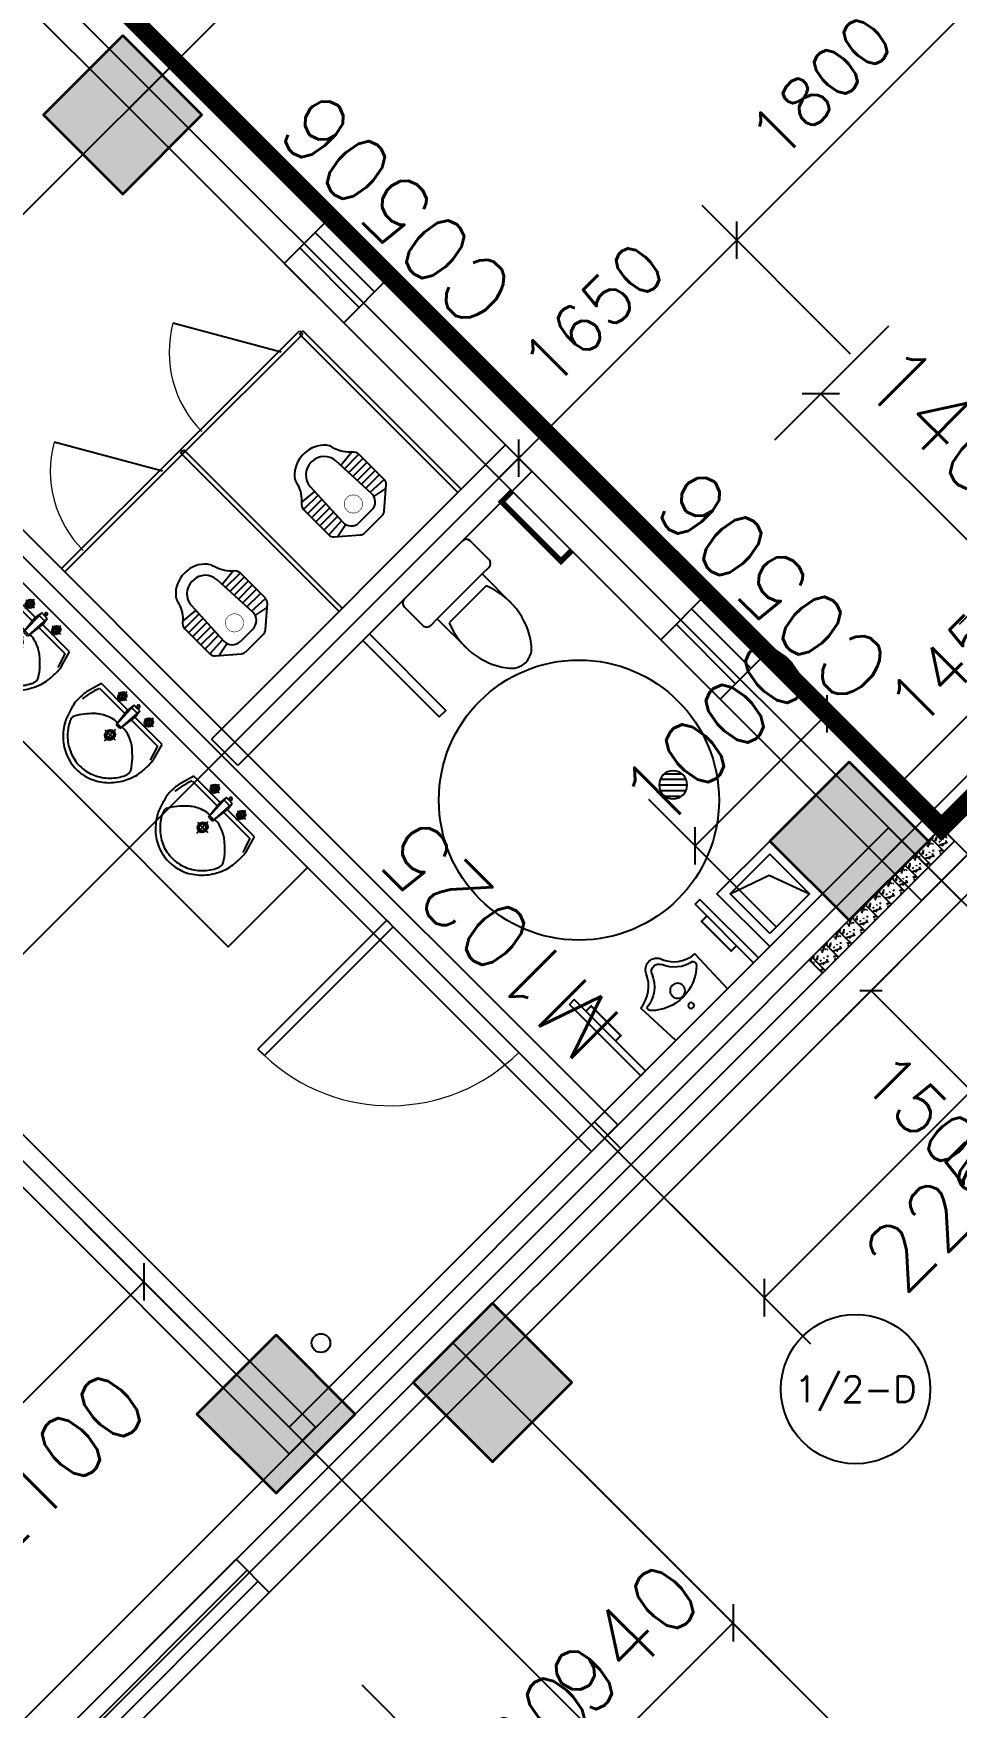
# Model space of a CAD drawing. Header units: inches. Extents: x 0 to 508000, y 0 to 738838.
# Drawn here: x 191372 to 196313, y 247216 to 256180 of the extents above; entities that cross this region are included whole.
import ezdxf
from ezdxf.enums import TextEntityAlignment as Align
from ezdxf.lldxf.tags import DXFTag

# ---------------------------------------------------------------- set-up
doc = ezdxf.new("R2010")
doc.units = ezdxf.units.IN
doc.header["$LTSCALE"] = 1000
doc.header["$MEASUREMENT"] = 0
doc.layers.get('0').update_dxf_attribs({"true_color": 0xffffff})
for name, color, linetype, true_color in [('AXIS', 3, 'Continuous', 0x00ff00), ('COLUMN', 7, 'Continuous', 0xc0c0c0), ('DOTE', 1, 'DOTE', 0xff0000), ('LATRINE', 6, 'Continuous', 0xff00ff), ('LVTRY', 6, 'Continuous', 0xff00ff), ('PUB_DIM', 3, 'Continuous', 0x00ff00), ('WALL', 7, 'Continuous', 0xc0c0c0), ('WINDOW', 4, 'Continuous', 0x00ffff), ('WINDOW_TEXT', 7, 'Continuous', 0xffffff), ('柱填充', 7, 'Continuous', 0xc0c0c0), ('看线', 7, 'Continuous', 0x7fbfff), ('砼柱', 2, 'Continuous', 0xffff00)]:
    doc.layers.add(name, color=color, linetype=linetype, true_color=true_color)
doc.styles.add('TXTSTY_ANONYMOUS', font='txt.shx', dxfattribs={"height": 0.2, "bigfont": 'gbcbig.shx'})
tags = doc.linetypes.add('DASH', pattern=[0.35, 0.25, -0.1]).pattern_tags.tags
tags[6:7] = [DXFTag(74, 4), DXFTag(75, 0), DXFTag(340, '0'), DXFTag(46, 0.0), DXFTag(50, 0.0), DXFTag(44, 0.0), DXFTag(45, 0.0)]
tags[4:5] = [DXFTag(74, 4), DXFTag(75, 0), DXFTag(340, '0'), DXFTag(46, 0.0), DXFTag(50, 0.0), DXFTag(44, 0.0), DXFTag(45, 0.0)]
tags = doc.linetypes.add('DOTE', pattern=[2.4200000000000004, 2, -0.2, 0.02, -0.2]).pattern_tags.tags
tags[10:11] = [DXFTag(74, 4), DXFTag(75, 0), DXFTag(340, '0'), DXFTag(46, 0.0), DXFTag(50, 0.0), DXFTag(44, 0.0), DXFTag(45, 0.0)]
tags[8:9] = [DXFTag(74, 4), DXFTag(75, 0), DXFTag(340, '0'), DXFTag(46, 0.0), DXFTag(50, 0.0), DXFTag(44, 0.0), DXFTag(45, 0.0)]
tags[6:7] = [DXFTag(74, 4), DXFTag(75, 0), DXFTag(340, '0'), DXFTag(46, 0.0), DXFTag(50, 0.0), DXFTag(44, 0.0), DXFTag(45, 0.0)]
tags[4:5] = [DXFTag(74, 4), DXFTag(75, 0), DXFTag(340, '0'), DXFTag(46, 0.0), DXFTag(50, 0.0), DXFTag(44, 0.0), DXFTag(45, 0.0)]

# ---------------------------------------------------------------- blocks, each defined once
blk = doc.blocks.new('DAnoyomous1312')
at = {"layer": 'WALL', "lineweight": -3}
for p, q in [((196090.9130388498, 251784.7188304663), (199697.1576230526, 255390.963414669)), ((199697.1576230526, 255390.963414669), (199944.6449964046, 255143.476041317)), ((196338.4004122019, 251537.2314571142), (199944.6449964046, 255143.476041317)), ((196090.9130388498, 251784.7188304663), (196338.4004122019, 251537.2314571142))]:
    blk.add_line(p, q, dxfattribs=at)
blk = doc.blocks.new('DAnoyomous1644')
at = {"layer": 'WALL', "lineweight": -3}
for p, q in [((196161.6237169504, 251714.0081523657), (193616.4938617945, 249168.8782972097)), ((196338.4004122019, 251537.2314571142), (196161.6237169504, 251714.0081523657)), ((196338.4004122019, 251537.2314571142), (193793.2705570459, 248992.1016019583)), ((193793.2705570459, 248992.1016019583), (193616.4938617945, 249168.8782972097))]:
    blk.add_line(p, q, dxfattribs=at)
blk = doc.blocks.new('DAnoyomous1652')
at = {"layer": 'WINDOW', "lineweight": -3}
for p, q in [((192457.1035269499, 248009.4879623652), (188568.016230464, 244120.40066576)), ((192516.0290920734, 247950.5623971224), (188626.9417955875, 244061.4751006365)), ((192633.8802222013, 247832.7112669945), (192457.1035269499, 248009.4879623652)), ((192574.9546570778, 247891.636832118), (188685.8673605919, 244002.5495356321)), ((192633.8802222013, 247832.7112669945), (188744.7929257154, 243943.6239703894)), ((188744.7929257154, 243943.6239703894), (188568.016230464, 244120.40066576))]:
    blk.add_line(p, q, dxfattribs=at)
at = {"layer": 'WINDOW_TEXT', "style": 'TXTSTY_ANONYMOUS'}
blk.add_text('DK5545', height=350, rotation=45.00000125223908, dxfattribs=at).set_placement((190883.7909390926, 245693.7132542133), align=Align.MIDDLE_CENTER)
blk = doc.blocks.new('DAnoyomous1687')
at = {"layer": 'WALL', "lineweight": -3}
for p, q in [((192131.1150642633, 256027.3595174551), (191883.6276909113, 255779.8721441031)), ((192131.1150642633, 256027.3595174551), (194111.0140515566, 254047.4605301619)), ((191883.6276909113, 255779.8721441031), (193863.5266782045, 253799.9731568098)), ((194111.0140515566, 254047.4605301619), (193863.5266782045, 253799.9731568098))]:
    blk.add_line(p, q, dxfattribs=at)
blk = doc.blocks.new('DAnoyomous1695')
at = {"layer": 'WINDOW', "lineweight": -3}
for p, q in [((192961.9655321836, 255196.509049654), (192714.4781587124, 254949.0216761827)), ((192961.9655321836, 255196.509049654), (193280.1635837555, 254878.3109980822)), ((192796.9739499092, 255031.5174672604), (193115.1720013618, 254713.3194158077)), ((192879.469741106, 255114.0132584572), (193197.6677925587, 254795.8152070045)), ((192714.4781587124, 254949.0216761827), (193032.6762102842, 254630.8236246109)), ((193280.1635837555, 254878.3109980822), (193032.6762102842, 254630.8236246109))]:
    blk.add_line(p, q, dxfattribs=at)
at = {"layer": 'WINDOW_TEXT', "style": 'TXTSTY_ANONYMOUS'}
blk.add_text('C0506', height=350, rotation=135.0000003416227, dxfattribs=at).set_placement((193315.5189228058, 255231.8643887043), align=Align.MIDDLE_CENTER)
blk = doc.blocks.new('DAnoyomous1714')
at = {"layer": 'WALL', "lineweight": -3}
for p, q in [((196161.6237169504, 251996.850864768), (195914.1363435984, 251749.363491416)), ((196161.6237169504, 251996.850864768), (196373.7557512522, 251784.7188304663)), ((195914.1363435984, 251749.363491416), (196126.2683779001, 251537.2314571142)), ((196373.7557512522, 251784.7188304663), (196126.2683779001, 251537.2314571142))]:
    blk.add_line(p, q, dxfattribs=at)
blk = doc.blocks.new('DAnoyomous1747')
at = {"layer": 'WALL', "lineweight": -3}
for p, q in [((195949.4916826487, 251926.1401866674), (194374.870480299, 250351.5189843178)), ((196090.9130388498, 251784.7188304663), (195949.4916826487, 251926.1401866674)), ((196090.9130388498, 251784.7188304663), (194516.2918365002, 250210.0976281166)), ((194516.2918365002, 250210.0976281166), (194374.870480299, 250351.5189843178))]:
    blk.add_line(p, q, dxfattribs=at)
blk = doc.blocks.new('DAnoyomous1752')
at = {"layer": 'WALL', "lineweight": -3}
for p, q in [((193898.8820171356, 253976.7498521805), (192324.260814786, 252402.1286498308)), ((194040.3033733368, 253835.3284959793), (193898.8820171356, 253976.7498521805)), ((194040.3033733368, 253835.3284959793), (192465.6821709871, 252260.7072936296)), ((192465.6821709871, 252260.7072936296), (192324.260814786, 252402.1286498308))]:
    blk.add_line(p, q, dxfattribs=at)
blk = doc.blocks.new('DAnoyomous1866')
at = {"layer": 'WALL', "lineweight": -3}
for p, q in [((190858.322857976, 257300.1517237425), (190610.8354846239, 257052.6643503904)), ((190858.322857976, 257300.1517237425), (192131.1150642633, 256027.3595174551)), ((190610.8354846239, 257052.6643503904), (191883.6276909113, 255779.8721441031)), ((192131.1150642633, 256027.3595174551), (191883.6276909113, 255779.8721441031))]:
    blk.add_line(p, q, dxfattribs=at)
blk = doc.blocks.new('$lvtry$00000205')
at = {"color": 0, "lineweight": -3}
for p, q in [((-106.3725379634197, -102.7526974187458), (-181.9139917293942, -87.65196007950362)), ((48.15465721496003, -60.0000000100008), (-48.1546572149673, -60.0000000100008)), ((106.3725379634125, -102.7526974187458), (181.9139917293942, -87.65196007950362)), ((-107.1386181927082, -165.630197506478), (-210, -165.630197506478)), ((-108.648067808972, -133.5390538458778), (-209.9985277138403, -127.9500993060865)), ((-109.1023100429738, -123.881790277137), (-96.98305993701797, -381.5390131608037)), ((96.98305993701797, -381.5390131608037), (109.1023100429666, -123.881790277137)), ((107.1386181927082, -165.630197506478), (210, -165.630197506478)), ((108.648067808972, -133.5390538458778), (209.998527713833, -127.9500993060865)), ((-105.6853450707349, -196.5270197872524), (-210, -196.5270197872524)), ((-104.2320719487616, -227.4238420680231), (-210, -227.4238420680231)), ((-102.778798826781, -258.3206643487974), (-210, -258.3206643487974)), ((102.778798826781, -258.3206643487974), (210, -258.3206643487974)), ((104.2320719487543, -227.4238420680231), (210, -227.4238420680231)), ((105.6853450707276, -196.5270197872524), (210, -196.5270197872524)), ((-101.3255257048004, -289.2174866295718), (-210, -289.2174866295718)), ((-99.87225258282706, -320.1143089103462), (-209.9546733287934, -320.1143089103462)), ((-190.7416411596278, -354.4281357952968), (-98.68084761552745, -345.4437717500623)), ((190.7416411596205, -354.4281357952968), (98.68084761552745, -345.4437717500623)), ((99.87225258282706, -320.1143089103462), (209.9546733287862, -320.1143089103462)), ((101.3255257048004, -289.2174866295718), (210, -289.2174866295718)), ((-4.26339073710551, -470.0000000100008), (4.263390737098234, -470.0000000100008))]:
    blk.add_line(p, q, dxfattribs=at)
blk.add_lwpolyline([(184.4465728731375, -359.607732230621, -0.04657401420227655), (190.7416411596241, -354.4281357952987, 0.2487974561496857), (210.0000000000036, -318.1209657920317), (209.9999999999927, -128.2751389327095, 0.2184913762630139), (197.517197394267, -101.0729381691017), (90.0994303798725, -8.67836691900811, 0.1794789644786662), (66.7016653129831, -1.000262273009866e-08), (-66.70166531299037, -1.000080374069512e-08, 0.1794789644786657), (-90.09943037987614, -8.678366919004475), (-197.5171973942779, -101.0729381691053, 0.218491376262991), (-210, -128.2751389327132), (-210, -318.1209657920372, 0.2487974561496644), (-190.7416411596241, -354.4281357952987, -0.04657401420224917), (-184.4465728731411, -359.6077322306191, -0.1397089968077653), (-134.7928386982385, -448.0436157362547, 0.1200301287491785), (-119.9767104326711, -477.0028986345187, 0.2181078802557588), (-4.263390737109148, -530.0000000100008), (4.263390737098164, -530.0000000100008, 0.2181078802557868), (119.9767104326711, -477.0028986345078, 0.1200301287491809), (134.7928386982421, -448.0436157362456, -0.1397089968077496)], format="xyb", close=True, dxfattribs=at)
at = {"color": 0, "lineweight": -3, "const_width": 3}
blk.add_lwpolyline([(48.62498493232124, -152.6734652639752, 1), (-48.62498493232852, -152.6734652639752, 1)], format="xyb", close=True, dxfattribs=at)
at = {"color": 0, "lineweight": -3}
for centre, radius, start, end in [((-48.15465721496003, -121.0150363793546), 61.01503636935558, 90, 182.6929983395121), ((48.15465721496003, -121.0150363793546), 61.01503636935549, 357.3070016604879, 90), ((-4.263390737098234, -377.1778202231544), 92.8221797868463, 182.6929983395121, 270), ((4.263390737098234, -377.1778202231544), 92.82217978684616, 270, 357.3070016604879)]:
    blk.add_arc(centre, radius, start, end, dxfattribs=at)
blk = doc.blocks.new('DAnoyomous1910')
at = {"layer": 'LATRINE', "lineweight": -3}
for p, q in [((192158.7774596214, 253933.7015695572), (192176.4551291466, 253951.3792390823)), ((193007.3055970669, 253085.1734321117), (192158.7774596214, 253933.7015695572)), ((193024.983266592, 253102.8511016369), (192176.4551291466, 253951.3792390823)), ((193007.3055970669, 253085.1734321117), (193024.983266592, 253102.8511016369))]:
    blk.add_line(p, q, dxfattribs=at)
blk = doc.blocks.new('DAnoyomous1915')
at = {"layer": 'LATRINE', "lineweight": -3}
for p, q in [((191522.4003720284, 253315.0021514893), (192158.7774596214, 253951.3792390823)), ((191540.0780415535, 253297.3244819641), (192176.4551291466, 253933.7015695572)), ((192158.7774596214, 253951.3792390823), (192176.4551291466, 253933.7015695572)), ((191522.4003720284, 253315.0021514893), (191540.0780415535, 253297.3244819641))]:
    blk.add_line(p, q, dxfattribs=at)
blk = doc.blocks.new('$TCHSYS$APDOOR2D')
at = {"lineweight": -3}
blk.add_line((0.5, 0), (8.881784197001252e-16, 0.8660254037844392), dxfattribs=at)
at = {"lineweight": 13}
blk.add_arc((0.5, 0), 1, 120, 180, dxfattribs=at)
blk = doc.blocks.new('DAnoyomous1921')
at = {"layer": 'LATRINE', "xscale": 600, "yscale": 600, "rotation": 45}
blk.add_blockref('$TCHSYS$APDOOR2D', (191849.4277507067, 253624.3518606424), dxfattribs=at)
blk = doc.blocks.new('DAnoyomous1926')
at = {"layer": 'LATRINE', "lineweight": -3}
for p, q in [((192795.1545472145, 254570.0786571503), (192812.8322167397, 254587.7563266754)), ((193661.3603541851, 253739.22818923), (192812.8322167397, 254587.7563266754)), ((193643.68268466, 253721.5505197048), (192795.1545472145, 254570.0786571503)), ((193643.68268466, 253721.5505197048), (193661.3603541851, 253739.22818923))]:
    blk.add_line(p, q, dxfattribs=at)
blk = doc.blocks.new('DAnoyomous1931')
at = {"layer": 'LATRINE', "lineweight": -3}
for p, q in [((192158.7774596214, 253951.3792390823), (192795.1545472145, 254587.7563266754)), ((192795.1545472145, 254587.7563266754), (192812.8322167397, 254570.0786571503)), ((192176.4551291466, 253933.7015695572), (192812.8322167397, 254570.0786571503)), ((192158.7774596214, 253951.3792390823), (192176.4551291466, 253933.7015695572))]:
    blk.add_line(p, q, dxfattribs=at)
blk = doc.blocks.new('DAnoyomous1934')
at = {"layer": 'LATRINE', "xscale": 600, "yscale": 600, "rotation": 45}
blk.add_blockref('$TCHSYS$APDOOR2D', (192485.8048381805, 254260.7289481163), dxfattribs=at)
blk = doc.blocks.new('$DorLib2D$00000001')
at = {"lineweight": -3}
for p, q in [((0.45, 0.9750000000000001), (0.5000000000000002, 0.9750000000000001)), ((0.45, 0), (0.45, 0.9750000000000001)), ((0.5, 0), (0.5, 0.9750000000000001)), ((0.5, 0), (0.45, 0))]:
    blk.add_line(p, q, dxfattribs=at)
at = {"lineweight": 13}
blk.add_arc((0.475, 0), 0.975, 91.4692835813538, 180, dxfattribs=at)
blk = doc.blocks.new('DAnoyomous2006')
at = {"layer": 'WINDOW', "xscale": 999.9999999999999, "yscale": 999.9999999999999, "rotation": 135}
blk.add_blockref('$DorLib2D$00000001', (193616.1449040174, 251077.7176487446), dxfattribs=at)
at = {"layer": 'WINDOW_TEXT', "style": 'TXTSTY_ANONYMOUS'}
blk.add_text('M1025', height=350, rotation=135.0000003416227, dxfattribs=at).set_placement((193864.0713403225, 251325.6440848112), align=Align.MIDDLE_CENTER)
blk = doc.blocks.new('DAnoyomous2011')
at = {"layer": 'WALL', "lineweight": -3}
for p, q in [((189196.7275216579, 255638.5563871861), (189055.3061654568, 255497.1350309849)), ((189196.7275216579, 255638.5563871861), (192449.4187150002, 252385.8651938438)), ((189055.3061654568, 255497.1350309849), (192307.997358799, 252244.4438376427)), ((192449.4187150002, 252385.8651938438), (192307.997358799, 252244.4438376427))]:
    blk.add_line(p, q, dxfattribs=at)
blk = doc.blocks.new('DAnoyomous2015')
at = {"layer": 'WINDOW', "xscale": -999.9999999999999, "yscale": 999.9999999999999, "rotation": 315}
blk.add_blockref('$DorLib2D$00000001', (190575.5857450962, 254118.2768075466), dxfattribs=at)
at = {"layer": 'WINDOW_TEXT', "style": 'TXTSTY_ANONYMOUS'}
blk.add_text('M1025', height=350, rotation=135.0000003416227, dxfattribs=at).set_placement((190310.4207020998, 253853.1117645502), align=Align.MIDDLE_CENTER)
blk = doc.blocks.new('DAnoyomous2025')
at = {"layer": 'WALL', "lineweight": -3}
for p, q in [((194374.870480299, 250351.5189843178), (192739.9462399483, 248716.5947439671)), ((194516.2918365002, 250210.0976281166), (194374.870480299, 250351.5189843178)), ((194516.2918365002, 250210.0976281166), (192881.3675961494, 248575.1733877659)), ((192881.3675961494, 248575.1733877659), (192739.9462399483, 248716.5947439671))]:
    blk.add_line(p, q, dxfattribs=at)
blk = doc.blocks.new('DAnoyomous2030')
at = {"layer": 'WALL', "lineweight": -3}
for p, q in [((194111.0140515566, 254047.4605301619), (193863.5266782045, 253799.9731568098)), ((194111.0140515566, 254047.4605301619), (196161.6237169504, 251996.850864768)), ((193863.5266782045, 253799.9731568098), (195914.1363435984, 251749.363491416)), ((196161.6237169504, 251996.850864768), (195914.1363435984, 251749.363491416))]:
    blk.add_line(p, q, dxfattribs=at)
blk = doc.blocks.new('DAnoyomous2038')
at = {"layer": 'WINDOW', "lineweight": -3}
for p, q in [((194977.219858408, 253181.2547234297), (194729.7324849367, 252933.7673499584)), ((194977.219858408, 253181.2547234297), (195295.4179099798, 252863.0566718578)), ((194894.7240673304, 253098.7589322329), (195212.922118783, 252780.5608807802)), ((194812.2282761335, 253016.263141036), (195130.4263275862, 252698.0650895834)), ((194729.7324849367, 252933.7673499584), (195047.9305365086, 252615.5692983866)), ((195295.4179099798, 252863.0566718578), (195047.9305365086, 252615.5692983866))]:
    blk.add_line(p, q, dxfattribs=at)
at = {"layer": 'WINDOW_TEXT', "style": 'TXTSTY_ANONYMOUS'}
blk.add_text('C0506', height=350, rotation=135.0000003416227, dxfattribs=at).set_placement((195330.7732491493, 253216.6100623608), align=Align.MIDDLE_CENTER)
blk = doc.blocks.new('DAnoyomous2043')
at = {"layer": 'WALL', "lineweight": -3}
for p, q in [((192449.4187150002, 252385.8651938438), (192307.997358799, 252244.4438376427)), ((192449.4187150002, 252385.8651938438), (194500.0283805132, 250335.2555283308)), ((192307.997358799, 252244.4438376427), (194358.607024312, 250193.8341721296)), ((194500.0283805132, 250335.2555283308), (194358.607024312, 250193.8341721296))]:
    blk.add_line(p, q, dxfattribs=at)
blk = doc.blocks.new('$lvtry$00000192')
at = {"lineweight": -3}
for p, q in [((-108.0692846319944, -66.48498491091595), (-108.9076940371961, 2.887369137999485)), ((110.709091058503, -65.72090010838292), (109.8706816533158, 3.651453940532519)), ((-236.0307266233358, -86.31287327183236), (-246.34347843055, -114.3581060412835)), ((-233.9443638037556, -86.31287327183236), (-25.8261272988675, -86.31287327183236)), ((-143.1746663590384, -32.21801258905907), (-73.80231231009384, -31.3796031838574)), ((-28.79461144315428, -62.49177234423223), (-28.0672714936336, -68.32843425785177)), ((-28.0672714936336, -68.32843425785177), (-16.61143821632868, -160.2576976273558)), ((-22.80991480351804, -20.9333976914204), (-16.61143821632868, -160.2576976273558)), ((-21.97717554233532, -39.65103144451859), (0.7122909302488551, -39.92524820349354)), ((23.40175740290579, -40.19946496245393), (0.7122909302488551, -39.92524820349354)), ((24.6866165865722, -21.50742374513356), (15.12279518454307, -160.6412261974183)), ((29.77063444457963, -62.49177234423223), (15.12279518454307, -160.6412261974183)), ((26.21556975815474, -86.31287327183236), (243.8248481234841, -86.31287327183236)), ((75.60370933145896, -31.45392778652604), (144.9760633804181, -30.61551838132436)), ((243.8248481234841, -86.31287327183236), (272.4796801211851, -164.2388670674991)), ((243.8248481234841, -86.31287327183236), (263.6204158632536, -140.1463520022371)), ((-255.8262943631053, -140.1463520022371), (-263.7431909986117, -185.433696177206)), ((-255.8262943631053, -140.1463520022371), (-246.3434762441393, -114.3581000954291)), ((-16.94461088482785, -150.6558744625509), (-0.6283429270770284, -150.8530670286709)), ((-16.61143821632868, -160.2576976273558), (-0.7443215159073588, -160.4494619123871)), ((15.12279518454307, -160.6412261974183), (-0.7443215159073606, -160.4494619123871)), ((15.68792503074656, -151.0502595948055), (-0.6283429270770284, -150.8530670286709)), ((-263.7431909986117, -185.433696177206), (-263.6388507695447, -189.7958008471614)), ((-41.90996315726807, -220.4370966049464), (43.69628790747811, -219.4024901392986)), ((1.410465607907099, -262.7229189044592), (0.3758591422592872, -177.1166678397421))]:
    blk.add_line(p, q, dxfattribs=at)
blk.add_lwpolyline([(-28.79461144316156, -62.49177234423223), (-248.5383639915308, -62.49177234423223), (-275.8286801798167, -148.4597372759581, 0.04485098498817401), (-281.1452364487195, -205.7664946596615, 0.06688997561285735), (-276.1029379485045, -244.1215838766199, 0.02302326553623951), (-256.6970188600608, -304.6336312945804, 0.04485328965425248), (-242.6050646547301, -334.1052345558547, 0.04379856332632449), (-214.1477243564078, -373.6975032549435, 0.0440012234176289), (-179.3753980572437, -407.5573333909979, 0.04283434254382294), (-138.6833654099903, -435.3092052975788, 0.04301754712478765), (-94.04036886065305, -455.6184735241823, 0.04227252568550223), (-46.13895734263512, -468.1801950879471, 0.04234669816004079), (3.107359350608056, -472.4917723442322, 0.04234036867671818), (52.38025798898158, -468.445071089036, 0.04226841995097978), (100.3503372021731, -456.1420610587938, 0.04300339374259347), (145.1102491286947, -436.0728468362158, 0.04282130649099655), (185.9596268077366, -408.5413560783328, 0.04398530624052666), (220.9251393639497, -374.8696839476706, 0.0437821632513017), (249.6094847309795, -335.4310047412128, 0.04484319660191049), (273.5711511920308, -286.039775571715, 0.05920516955764427), (283.6227989937688, -245.6291941147485, 0.03067243479752391), (287.23849862512, -189.3808167854276, 0.04374978374219861), (283.8970620514956, -149.9673475283325), (283.825817952682, -149.566704953666), (283.6228016799651, -148.4597372759581), (256.3324854916791, -62.49177234423223), (29.77063444457963, -62.49177234423223), (30.36202284390311, -58.52910949830948), (24.6866165865722, -21.50742374513175), (0.9383508915416314, -21.22041071827516), (-22.80991480351804, -20.93339769141858), (-29.37839433327463, -57.80710822967922)], format="xyb", close=True, dxfattribs=at)
for centre, radius in [((-108.4884893345952, -31.79880788647279), 23.75), ((-108.4884893345952, -31.79880788647279), 14.25), ((110.2898863559167, -31.03472308393975), 23.75), ((110.2898863559167, -31.03472308393975), 14.25), ((0.8931623750759172, -219.9197933721152), 28.5), ((0.8931623750759172, -219.9197933721152), 19)]:
    blk.add_circle(centre, radius, dxfattribs=at)
for centre, radius, start, end in [((-0.4970778847855399, -9.746410634645144), 6.831830834397624, 79.83280625539689, 278.7823486583145), ((1.751978348933335, -9.773591922130436), 6.831830834397624, 259.8328062553969, 98.78234865831446), ((-5.229208558008395, -378.4276207580515), 232.4401151285332, 111.7570369686529, 122.0284923294527), ((8.384077000235266, -412.5374179662558), 269.1661251115835, 102.1867239957003, 111.7570369686529), ((-37.66418111330131, -199.3166101990882), 51.0295739786423, 92.30662272148855, 102.1867239957003), ((-30.51462205023927, -376.8134450103025), 228.6703422802787, 87.31511823126851, 92.30662272148855), ((41.99837439654584, -361.9421533624482), 216.2736598466001, 92.30662272148855, 95.9176551728405), ((34.79893317088499, -183.2069308542868), 37.39349963031529, 84.41146565351914, 92.30662272148855), ((19.40034685069259, -340.5781254979374), 195.5162663789088, 72.88906570220823, 84.41146565351914), ((-5.109103296232206, -420.1932729991422), 278.8186364420898, 63.17408972615187, 72.88906570220823), ((41.61628302438112, -327.7965779306251), 175.2792188930466, 53.24077210086562, 63.17408972615187), ((6.700164707461226, -421.6727880311973), 270.9619959791525, 137.4607617888525, 149.5465512981266), ((185.5649678056434, -585.7976704955727), 513.7161820013434, 131.4906545680417, 137.4607617888525), ((-23.08439910832385, -349.8849368223164), 198.7727327556288, 122.0284923294527, 131.4906545680417), ((-199.0631800298288, -649.9972111871393), 577.44815355479, 47.66698808087285, 53.24077210086562), ((5.841668392109568, -425.0702059568321), 273.1815688158604, 33.19376099500565, 47.66698808087285), ((-207.9004993209164, -295.4980788768953), 22.01721850512446, 149.5465512981266, 185.88833846177), ((-196.5775783107129, -294.3302979568543), 33.40019933092454, 185.88833846177, 200.4185988259556), ((-120.6705119988073, -266.0726614837131), 114.3963519255273, 200.4185988259556, 208.9861303257538), ((-47.67844661097115, -225.635594196172), 197.8409324589524, 208.9861303257538, 220.7228104190104), ((31.09287166544527, -207.5224643961283), 227.9620416702906, 318.9571758900937, 329.6927559807971), ((131.3629539272551, -266.1325771293868), 111.8188769493505, 329.6927559807971, 339.2553275427205), ((211.1023587347117, -290.7832938155188), 27.89617224205152, 352.9102716821923, 33.19376099500568), ((189.2796982818982, -288.0691106254053), 49.88697258283679, 339.2553275427205, 352.9102716821923), ((8.614999024997815, -177.1765868208349), 272.1189737455452, 220.7228104190104, 230.7919904738754), ((2.369362593115511, -184.8323083739488), 262.238789185626, 230.7919904738754, 240.6115582550376), ((1.615547192443046, -186.170746435324), 260.7026726202483, 240.6115582550376, 250.4590160414969), ((4.006107379351306, -179.4353279714269), 267.8497447404271, 250.4590160414969, 260.1467638780204), ((3.787008374256402, -179.392035397841), 267.8921675752003, 279.5440225196963, 289.2307568402309), ((6.110666936947382, -186.0531583689062), 260.8373856259392, 289.2307568402309, 299.0750511290916), ((5.36774273462288, -184.7170182168102), 262.3661782464221, 299.0750511290916, 308.8916105303481), ((6.476304892119515, -186.0912860605858), 260.6005276118203, 308.8916105303481, 318.9571758900937), ((3.893103650410922, -180.0859450003863), 267.1893869880483, 260.1467638780204, 269.8460721804166), ((3.893269945296197, -180.0240460442747), 267.2512861675396, 269.8460721804166, 279.5440225196963)]:
    blk.add_arc(centre, radius, start, end, dxfattribs=at)
blk = doc.blocks.new('$lvtry$00000171')
at = {"lineweight": -3}
for p, q in [((-74.24621202462731, 10.60660171788186), (-10.60660171788187, 74.24621202462731)), ((-69.81875867368217, -27.39235180270043), (27.39235180242758, 69.81875867368218)), ((-53.03300858900184, -53.03300858886359), (53.03300858900185, 53.03300858886359)), ((-27.39235180242758, -69.81875867368217), (69.81875867368217, 27.39235180270045)), ((10.60660171788186, -74.24621202462731), (74.24621202462731, -10.60660171788187))]:
    blk.add_line(p, q, dxfattribs=at)
blk.add_circle((0, 0), 75, dxfattribs=at)
blk = doc.blocks.new('$plan$00001613')
at = {"color": 7, "lineweight": -3, "true_color": 0xffffff}
blk.add_line((-260.3977986315294, -139.7498989045307), (-260.3977986315294, 139.7498989045234), dxfattribs=at)
at = {"lineweight": -3}
blk.add_line((-200, 169.7498989045234), (-200, -169.7498989045307), dxfattribs=at)
blk.add_lwpolyline([(-430.3977986315294, -169.7498989045307), (-200, -169.7498989045307), (-200, -220, 0.4142135623730946), (-170, -250.0000000000036), (-30, -249.9999999999927, 0.4142135623730951), (0, -219.9999999999964), (0, 220, 0.414213562373095), (-30, 249.9999999999964), (-170, 250, 0.4142135623730955), (-200, 220), (-200, 169.7498989045234), (-430.3977986315294, 169.7498989045234)], format="xyb", dxfattribs=at)
at = {"color": 7, "lineweight": -3, "true_color": 0xffffff}
for centre, radius, start, end in [((-589.5585712347456, 0), 109.7823411183082, 123.450857826372, 236.5491421736281), ((-412.8433152033613, -227.3882324694605), 397.5299272150933, 67.45047533112614, 126.6381448733078), ((-412.843315203354, 227.3882324694714), 397.5299272151005, 233.3618551266922, 292.5495246688739)]:
    blk.add_arc(centre, radius, start, end, dxfattribs=at)
blk = doc.blocks.new('$lvtry$00000227')
at = {"color": 0, "lineweight": -3}
blk.add_lwpolyline([(52.88683394035252, -374.376800987282, -0.3074926489354119), (204.8420241381937, -256.5459909436031), (195.097348765983, -1.818989403545856e-12), (-195.097348765983, 1.818989403545856e-12), (-205.1299550023577, -255.8314590274076, -0.2657763372081111), (-54.25703021840673, -365.6863193523313, 0.5912788753185977)], format="xyb", close=True, dxfattribs=at)
for centre, radius in [((-5.555412076468201, -75.01624673043443), 15.81716363597621), ((-0.7318133452172333, -182.0017020161849), 40.28275502612107)]:
    blk.add_circle(centre, radius, dxfattribs=at)
for centre, radius, start, end in [((-4.787156177797442, -381.530630139534), 244.5855888522038, 45.41425559656444, 134.5857444034355), ((-160.5613231217467, -223.4874855491598), 22.67743974745344, 134.5857444034355, 206.4573480012706), ((-200.2166870189212, -411.8617404296583), 179.3181433541214, 22.29843517498678, 83.80425113422788), ((198.8122808524604, -407.2218038309347), 173.9744276939981, 100.5676435717382, 157.7034233531762), ((152.6824311546552, -221.7673699814823), 20.26222798449378, 314.5857444034355, 45.41425559656447), ((1.178389735101518, -326.1800322093095), 39.63016885242328, 206.4353510514345, 337.7034233531762)]:
    blk.add_arc(centre, radius, start, end, dxfattribs=at)
blk = doc.blocks.new('bdfhfgjfj')
at = {"color": 250, "lineweight": -3, "true_color": 0x333333}
for p, q in [((85993257.30889654, 51520636.52112544), (85993480.83913231, 51520718.5534395)), ((85993180.83913231, 51520418.5534395), (85993257.30889654, 51520636.52112544))]:
    blk.add_line(p, q, dxfattribs=at)
for points in [[(85993530.83913231, 51520368.5534395), (85993130.83913231, 51520368.5534395), (85993130.83913231, 51520768.5534395), (85993530.83913231, 51520768.5534395)], [(85993480.83913231, 51520418.5534395), (85993180.83913231, 51520418.5534395), (85993180.83913231, 51520718.5534395), (85993480.83913231, 51520718.5534395)]]:
    blk.add_lwpolyline(points, close=True, dxfattribs=at)
blk = doc.blocks.new('bvfdbgfhgfj')
at = {"layer": '柱填充', "true_color": 0x333333}
for points in [[(815151109.1350305, 579347917.0340753), (815150684.8709618, 579347492.7700065), (815151109.1350305, 579347068.5059378), (815151533.3990992, 579347492.7700065)], [(815154998.222327, 579344027.9467787), (815154573.9582583, 579343603.6827099), (815154998.222327, 579343179.4186412), (815155422.4863957, 579343603.6827099)], [(815153089.0340178, 579341128.8089758), (815152664.7699491, 579340704.5449071), (815153089.0340178, 579340280.2808384), (815153513.2980865, 579340704.5449071)], [(815151930.0860034, 579340959.8104551), (815151505.8219348, 579340535.5463864), (815151930.0860034, 579340111.2823176), (815152354.3500721, 579340535.5463864)]]:
    blk.add_hatch(color=250, dxfattribs=at).paths.add_polyline_path(points, flags=0)
at = {"layer": '砼柱', "color": 3, "lineweight": 35, "true_color": 0x00ff00}
for points in [[(815151109.1350305, 579347917.0340753), (815150684.8709618, 579347492.7700065), (815151109.1350305, 579347068.5059378), (815151533.3990992, 579347492.7700065)], [(815154998.222327, 579344027.9467787), (815154573.9582583, 579343603.6827099), (815154998.222327, 579343179.4186412), (815155422.4863957, 579343603.6827099)], [(815153089.0340178, 579341128.8089758), (815152664.7699491, 579340704.5449071), (815153089.0340178, 579340280.2808384), (815153513.2980865, 579340704.5449071)], [(815151930.0860034, 579340959.8104551), (815151505.8219348, 579340535.5463864), (815151930.0860034, 579340111.2823176), (815152354.3500721, 579340535.5463864)]]:
    blk.add_lwpolyline(points, close=True, dxfattribs=at)
blk = doc.blocks.new('DAnoyomous5324')
at = {"layer": 'COLUMN', "lineweight": -3}
for p, q in [((191849.1814658642, 256168.7808738947), (191424.9173972607, 255744.516805172)), ((192273.4455347061, 255744.516805172), (191849.1814658642, 256168.7808738947)), ((191424.9173972607, 255744.516805172), (191849.1814658642, 255320.2527364492)), ((191849.1814658642, 255320.2527364492), (192273.4455347061, 255744.516805172))]:
    blk.add_line(p, q, dxfattribs=at)
blk = doc.blocks.new('DAnoyomous5334')
at = {"layer": 'COLUMN', "lineweight": -3}
for p, q in [((195738.2687623501, 252279.6935772896), (195314.0046937466, 251855.4295085669)), ((196162.532831192, 251855.4295085669), (195738.2687623501, 252279.6935772896)), ((195314.0046937466, 251855.4295085669), (195738.2687623501, 251431.1654398441)), ((195738.2687623501, 251431.1654398441), (196162.532831192, 251855.4295085669))]:
    blk.add_line(p, q, dxfattribs=at)
blk = doc.blocks.new('DAnoyomous5339')
at = {"layer": 'COLUMN', "lineweight": -3}
for p, q in [((192670.1324387789, 249211.5572537184), (192245.8683701754, 248787.2931849957)), ((193094.3965076208, 248787.2931849957), (192670.1324387789, 249211.5572537184)), ((192245.8683701754, 248787.2931849957), (192670.1324387789, 248363.0291162729)), ((192670.1324387789, 248363.0291162729), (193094.3965076208, 248787.2931849957))]:
    blk.add_line(p, q, dxfattribs=at)
blk = doc.blocks.new('DAnoyomous5344')
at = {"layer": 'COLUMN', "lineweight": -3}
for p, q in [((193829.0804531574, 249380.5557744503), (193404.8163845539, 248956.2917057276)), ((194253.3445219994, 248956.2917057276), (193829.0804531574, 249380.5557744503)), ((193404.8163845539, 248956.2917057276), (193829.0804531574, 248532.0276370049)), ((193829.0804531574, 248532.0276370049), (194253.3445219994, 248956.2917057276))]:
    blk.add_line(p, q, dxfattribs=at)
blk = doc.blocks.new('DAnoyomous5459')
at = {"layer": 'WALL', "lineweight": -3}
for p, q in [((188851.3135001659, 252746.6488394737), (188709.8921439648, 252605.2274832726)), ((188851.3135001659, 252746.6488394737), (192881.3675961494, 248716.5947439671)), ((188709.8921439648, 252605.2274832726), (192739.9462399483, 248575.1733877659)), ((192881.3675961494, 248716.5947439671), (192739.9462399483, 248575.1733877659))]:
    blk.add_line(p, q, dxfattribs=at)
blk = doc.blocks.new('DAnoyomous5464')
at = {"layer": 'WALL', "lineweight": -3}
for p, q in [((193616.4938617945, 249168.8782972097), (187570.2763254642, 243122.6607607603)), ((193793.2705570459, 248992.1016019583), (193616.4938617945, 249168.8782972097)), ((193793.2705570459, 248992.1016019583), (187747.0530207157, 242945.8840655088)), ((187747.0530207157, 242945.8840655088), (187570.2763254642, 243122.6607607603))]:
    blk.add_line(p, q, dxfattribs=at)
blk = doc.blocks.new('DAnoyomous12609')
at = {"layer": 'AXIS', "lineweight": -3}
blk.add_line((194075.7643116713, 250618.0982408524), (195489.9778740373, 249203.8846784647), dxfattribs=at)
blk.add_circle((195772.8205865622, 248921.0419659615), 400, dxfattribs=at)
at = {"layer": 'AXIS', "color": 7, "true_color": 0xffffff, "style": 'TXTSTY_ANONYMOUS'}
blk.add_text('1/2-D', height=140, dxfattribs=at).set_placement((195772.8205865622, 248921.0419659615), align=Align.MIDDLE_CENTER)
blk = doc.blocks.new('DAnoyomous12616')
at = {"layer": 'PUB_DIM', "lineweight": -3}
for p, q in [((196267.6897342205, 251607.9421350956), (197121.6680673361, 250753.96380198)), ((196874.1806938648, 251101.4511754513), (196874.1806938648, 250901.4511754513)), ((195283.296035409, 249410.5665169954), (196874.1806938648, 251001.4511754513)), ((194676.8050757647, 250017.0574766397), (195530.7834088802, 249163.0791435242)), ((195283.296035409, 249510.5665169954), (195283.296035409, 249310.5665169954))]:
    blk.add_line(p, q, dxfattribs=at)
at = {"layer": 'PUB_DIM', "color": 7, "true_color": 0xffffff, "style": 'TXTSTY_ANONYMOUS'}
blk.add_text('2250', height=350, rotation=45.00000125223908, dxfattribs=at).set_placement((196326.2257381678, 249958.5214726925), align=Align.MIDDLE_CENTER)
blk = doc.blocks.new('DAnoyomous13665')
at = {"layer": 'PUB_DIM', "lineweight": -3}
for p, q in [((196055.5576995611, 252102.9168820381), (195373.2804572582, 252785.1941242218)), ((195620.7678307295, 252437.7067508698), (195620.7678306103, 252637.7067508698)), ((194913.6610496044, 251830.5999696255), (195620.7678307295, 252537.7067508698)), ((195348.4509184361, 251395.8101007938), (194666.1736761332, 252078.0873429775)), ((194913.6610496044, 251730.5999696255), (194913.6610494852, 251930.5999696255))]:
    blk.add_line(p, q, dxfattribs=at)
at = {"layer": 'PUB_DIM', "color": 7, "true_color": 0xffffff, "style": 'TXTSTY_ANONYMOUS'}
blk.add_text('1000', height=350, rotation=45.00000125223908, dxfattribs=at).set_placement((195019.7270666361, 252431.6407335997), align=Align.MIDDLE_CENTER)
blk = doc.blocks.new('DAnoyomous14310')
at = {"layer": 'PUB_DIM', "lineweight": -3}
for p, q in [((194288.6998610497, 248496.6722978354), (195364.0823774338, 247421.289781332)), ((193624.2842735052, 247832.2567102909), (194699.6667898893, 246756.8741937876)), ((195116.5950039625, 247768.7771548033), (195116.5950039625, 247568.7771548033)), ((195116.5950040817, 247668.7771548033), (194452.1794165373, 247004.3615672588)), ((193129.3095263243, 247337.28196311), (194204.6920427084, 246261.8994466066)), ((194452.1794164181, 247104.3615672588), (194452.1794164181, 246904.3615672588)), ((194452.1794165373, 247004.3615672588), (193957.2046693563, 246509.3868200779)), ((193957.2046692371, 246609.3868200779), (193957.2046692371, 246409.3868200779)), ((193957.2046693563, 246509.3868200779), (190068.1173728704, 242620.299523592)), ((189240.2222298384, 243448.1946666241), (190315.6047462225, 242372.8121501207)), ((190068.1173727512, 242720.299523592), (190068.1173727512, 242520.299523592)), ((190068.1173728704, 242620.299523592), (188964.3114507198, 241516.4936014414)), ((188136.4163076878, 242344.3887444735), (189211.7988240719, 241269.0062279701)), ((188964.3114506006, 241616.4936014414), (188964.3114506006, 241416.4936014414))]:
    blk.add_line(p, q, dxfattribs=at)
at = {"layer": 'PUB_DIM', "color": 7, "true_color": 0xffffff, "style": 'TXTSTY_ANONYMOUS'}
for s, p in [('940', (194536.8998368979, 247584.0567345619)), ('700', (193957.2046695948, 247004.3615671396)), ('5500', (191765.1736477613, 244812.3305453062)), ('1561', (189268.7270385027, 242315.8839359283))]:
    blk.add_text(s, height=350, rotation=45.00000125223908, dxfattribs=at).set_placement(p, align=Align.MIDDLE_CENTER)
blk = doc.blocks.new('DAnoyomous14329')
at = {"layer": 'PUB_DIM', "lineweight": -3}
for p, q in [((198327.138232708, 257043.8255139589), (197531.6431039572, 257839.3206427097)), ((197717.2586339712, 257553.7051126957), (197717.2586339712, 257753.7051126957)), ((198185.7168782949, 256902.4041595459), (197390.2217495441, 257697.8992882967)), ((197575.8372795582, 257512.2837582827), (197717.2586339712, 257653.7051126957)), ((197575.8372795582, 257412.2837582827), (197575.8372795582, 257612.2837582827)), ((196409.1110905409, 256345.5575692654), (197575.8372795582, 257512.2837582827)), ((197018.9906892776, 255735.6779705286), (196223.4955605268, 256531.1730992794)), ((196409.1110905409, 256245.5575692654), (196409.1110905409, 256445.5575692654)), ((195136.3188843727, 255072.7653630972), (196409.1110905409, 256345.5575692654)), ((195746.1984831095, 254462.8857643604), (194950.7033543587, 255258.3808931112)), ((195136.3188843727, 254972.7653630972), (195136.3188843727, 255172.7653630972)), ((193969.5926953554, 253906.0391740799), (195136.3188843727, 255072.7653630972)), ((194579.4722940922, 253296.1595753431), (193783.9771653414, 254091.6547040939)), ((193969.5926953554, 253806.0391740799), (193969.5926953554, 254006.0391740799))]:
    blk.add_line(p, q, dxfattribs=at)
at = {"layer": 'PUB_DIM', "color": 7, "true_color": 0xffffff, "style": 'TXTSTY_ANONYMOUS'}
for s, p in [('200', (197519.2687352896, 258374.9540295601)), ('1650', (196806.8586548567, 257114.5361938477)), ('1800', (195587.0994573832, 255894.7769963741)), ('1650', (194367.3402596712, 254675.0177986622))]:
    blk.add_text(s, height=262.5, rotation=45.00000125223908, dxfattribs=at).set_placement(p, align=Align.MIDDLE_CENTER)
blk = doc.blocks.new('DAnoyomous17845')
at = {"layer": 'PUB_DIM', "lineweight": -3}
for p, q in [((196003.8115723133, 251202.6426171064), (195669.8620626926, 250868.6931074858)), ((195914.5120834112, 251054.3086374998), (195796.4431020021, 251054.3086374998)), ((195855.4775927067, 251054.3086374998), (196916.1377643347, 249993.6484658718)), ((197064.4717439413, 250141.9824454784), (196730.5222343206, 249808.0329358578)), ((196975.1722550392, 249993.6484658718), (196857.1032736301, 249993.6484658718)), ((196916.1377643347, 249993.6484658718), (198188.9299705029, 248720.8562597036)), ((198337.2639501095, 248869.1902393103), (198003.3144404888, 248535.2407296896)), ((198247.9644612074, 248720.8562597036), (198129.8954797983, 248720.8562597036))]:
    blk.add_line(p, q, dxfattribs=at)
at = {"layer": 'PUB_DIM', "color": 7, "true_color": 0xffffff, "style": 'TXTSTY_ANONYMOUS'}
for s, p in [('1500', (196200.192148447, 250338.363021493)), ('1800', (197366.9183373451, 249171.6368325949))]:
    blk.add_text(s, height=262.5, rotation=314.9999916902007, dxfattribs=at).set_placement(p, align=Align.MIDDLE_CENTER)
blk = doc.blocks.new('DAnoyomous18565')
at = {"layer": 'PUB_DIM', "lineweight": -3}
for p, q in [((191645.3377753496, 249811.2032083273), (192209.0055347681, 249247.5354485512)), ((191961.5181615353, 249594.6661458015), (191961.5181614161, 249395.3794981241)), ((190476.5939203501, 248010.0985817909), (191961.5181614161, 249495.0228220224)), ((190160.4135342836, 248326.2789680958), (190724.0812937021, 247762.6112083197)), ((189948.2814998627, 248114.146933794), (190511.9492592812, 247550.4791740179)), ((190476.5939204693, 248109.74190557), (190476.5939203501, 247910.4552578926)), ((190264.4618859291, 247797.9665474892), (190476.5939203501, 248010.0985817909)), ((190264.4618860483, 247897.6098712683), (190264.4618859291, 247698.3232235909))]:
    blk.add_line(p, q, dxfattribs=at)
at = {"layer": 'PUB_DIM', "color": 7, "true_color": 0xffffff, "style": 'TXTSTY_ANONYMOUS'}
for s, p in [('2100', (191466.5434142351, 248505.073328495)), ('300', (189808.3780120611, 247730.7914034128))]:
    blk.add_text(s, height=350, rotation=45.00000125223908, dxfattribs=at).set_placement(p, align=Align.MIDDLE_CENTER)
blk = doc.blocks.new('DAnoyomous37613')
at = {"layer": 'PUB_DIM', "lineweight": -3}
for p, q in [((199652.96344769, 255718.0002993345), (199422.5707768202, 255948.3929702044)), ((198300.0387630463, 254454.6298964024), (199608.1863068342, 255762.7774401903)), ((199608.1863068342, 255722.0493853092), (199608.1863068342, 255803.5054950714)), ((198344.8159039021, 254409.8527555466), (198114.4232330322, 254640.2454264164)), ((198300.0387630463, 254413.9018415213), (198300.0387630463, 254495.3579512835)), ((197027.2465571165, 253181.8376904726), (198300.0387630463, 254454.6298964024)), ((197072.0236979723, 253137.0605496168), (196841.6310271025, 253367.4532204866)), ((196001.9417241812, 252156.5328575373), (197027.2465571165, 253181.8376904726)), ((197027.2465571165, 253141.1096355915), (197027.2465571165, 253222.5657453537)), ((196046.718865037, 252111.7557166815), (195816.3261941671, 252342.1483875513)), ((196001.9417241812, 252115.8048026562), (196001.9417241812, 252197.2609124184))]:
    blk.add_line(p, q, dxfattribs=at)
at = {"layer": 'PUB_DIM', "color": 7, "true_color": 0xffffff, "style": 'TXTSTY_ANONYMOUS'}
for s, p in [('1850', (198768.4970047474, 255294.3191984892)), ('1800', (197478.0271298885, 254003.8493236303)), ('1450', (196328.9786105156, 252854.8008041382))]:
    blk.add_text(s, height=262.5, rotation=45.00000125223908, dxfattribs=at).set_placement(p, align=Align.MIDDLE_CENTER)
blk = doc.blocks.new('DAnoyomous37620')
at = {"layer": 'PUB_DIM', "lineweight": -3}
for p, q in [((195949.3605569601, 254613.0148296356), (195339.2833991051, 254002.9376718998)), ((195686.7707725763, 254250.4250452518), (195486.7707725763, 254250.4250453711)), ((196574.9524992704, 253262.2433185577), (195586.7707725763, 254250.4250452518)), ((196937.5422836542, 253624.8331029415), (196327.4651257992, 253014.7559452057)), ((196674.9524992704, 253262.2433185577), (196474.9524992704, 253262.2433186769))]:
    blk.add_line(p, q, dxfattribs=at)
at = {"layer": 'PUB_DIM', "color": 7, "true_color": 0xffffff, "style": 'TXTSTY_ANONYMOUS'}
blk.add_text('1400', height=350, rotation=314.9999916902007, dxfattribs=at).set_placement((196328.3490093946, 254003.8215552568), align=Align.MIDDLE_CENTER)

msp = doc.modelspace()

# ---------------------------------------------------------------- hatches: boundary and pattern name
h = msp.add_hatch()
h.set_pattern_fill('隔热材料01', color=256, scale=5080, angle=161.56505, style=0)
h.set_pattern_definition([(44.99999999999999, (233794619.2666105, -73806572.49675941), (-70.71067811865473, 70.71067811865477), [10.0355, -89.9645]), (44.99999999999999, (233794672.2412828, -73806625.47143173), (-70.71067811865473, 70.71067811865477), [10.0355, -89.9645]), (225, (233794684.1450719, -73806541.40951681), (70.71067811865473, -70.71067811865477), [10.0355, -89.9645]), (225, (233794703.328879, -73806560.59332395), (70.71067811865473, -70.71067811865477), [10.0355, -89.9645]), (315, (233794669.7282254, -73806504.26484418), (70.71067811865477, 70.71067811865473), [100.0485, 0.04849999999999999]), (270, (233794685.9188492, -73806527.55128467), (-70.71050000000002, -70.71049999999998), [8.536000000000001, -132.8855]), (251.56505, (233794615.2081712, -73806465.37679958), (-70.71074352839405, -70.71042439528756), [5.609999999999994, -217.9969999999998]), (251.56505, (233794685.9188493, -73806536.08747768), (-70.71074352839405, -70.71042439528756), [5.609999999999994, -217.9969999999998]), (288.43495, (233794611.6602629, -73806446.19688177), (-70.71042439528763, -70.71074352839399), [11.22, -212.387]), (288.43495, (233794682.370941, -73806516.90755987), (-70.71042439528763, -70.71074352839399), [11.22, -212.387]), (198.43495, (233794606.3382237, -73806477.79500878), (-70.7104243952876, -70.71074352839402), [53.42799999999995, -170.1789999999998]), (198.43495, (233794677.0489019, -73806548.50568688), (-70.7104243952876, -70.71074352839402), [53.42799999999995, -170.1789999999998]), (251.56505, (233794548.5559324, -73806501.78608131), (-70.71074352839405, -70.71042439528756), [5.609999999999994, -217.9969999999998]), (251.56505, (233794619.2666105, -73806572.49675941), (-70.71074352839405, -70.71042439528756), [5.609999999999994, -217.9969999999998]), (270, (233794617.4928333, -73806577.81879854), (-70.71050000000002, -70.71049999999998), [8.536000000000001, -132.8855]), (288.43495, (233794546.7821552, -73806515.64431345), (-70.71042439528763, -70.71074352839399), [11.22, -212.387]), (288.43495, (233794617.4928333, -73806586.35499156), (-70.71042439528763, -70.71074352839399), [11.22, -212.387]), (180, (233794666.9192437, -73806627.24520898), (-70.71050000000002, -70.71049999999998), [8.536000000000001, -132.8855]), (198.43495, (233794601.5306047, -73806554.76075363), (-70.7104243952876, -70.71074352839402), [5.609999999999994, -217.9969999999998]), (198.43495, (233794672.2412828, -73806625.47143173), (-70.7104243952876, -70.71074352839402), [5.609999999999994, -217.9969999999998]), (161.56505, (233794587.672726, -73806556.53488445), (-70.71074352839403, -70.71042439528759), [11.21999999999998, -212.3869999999997]), (161.56505, (233794658.3834041, -73806627.24556255), (-70.71074352839403, -70.71042439528759), [11.21999999999998, -212.3869999999997]), (251.56505, (233794625.5220307, -73806496.9788158), (-70.71074352839405, -70.71042439528756), [53.42799999999995, -170.1789999999998]), (251.56505, (233794696.2327089, -73806567.6894939), (-70.71074352839405, -70.71042439528756), [53.42799999999995, -170.1789999999998]), (180, (233794717.1867576, -73806558.81919289), (-70.71050000000002, -70.71049999999998), [8.536000000000001, -132.8855]), (198.43495, (233794637.9398865, -73806488.10851479), (-70.7104243952876, -70.71074352839402), [5.609999999999994, -217.9969999999998]), (198.43495, (233794708.6505646, -73806558.81919289), (-70.7104243952876, -70.71074352839402), [5.609999999999994, -217.9969999999998]), (161.56505, (233794657.1201578, -73806491.65677667), (-70.71074352839403, -70.71042439528759), [11.21999999999998, -212.3869999999997]), (161.56505, (233794727.8308359, -73806562.36745477), (-70.71074352839403, -70.71042439528759), [11.21999999999998, -212.3869999999997])])
h.paths.add_polyline_path([(196303.0450731516, 251855.4295085669), (196232.334395051, 251926.1401866674), (195525.2276138067, 251219.0334055424), (195595.9382919073, 251148.3227274418)], flags=0)

# ---------------------------------------------------------------- linework, layer by layer
at = {"lineweight": -3}
for points, const_width in [([(224940.8697117567, 230430.0940386057), (199838.5789792538, 255532.3847708702), (196232.334395051, 251926.1401866674), (187829.8957332373, 260328.5788484812), (186027.9621350765, 260328.5788484812), (186027.9621350765, 261828.5788484812), (170727.9621350765, 261828.5788484812), (170727.9621350765, 262728.5788484812), (164327.9621350765, 262723.6556042433), (164327.9621350765, 255828.5788484812), (158727.9621350765, 255828.5788484812)], 100), ([(193934.2373561859, 253729.2624788284), (193877.6688137054, 253672.693936348), (194195.8668651581, 253354.4958848953), (194252.4354076385, 253411.0644273758)], 30), ([(195135.4789807796, 251295.6083801985), (195107.1947095394, 251267.3241089582), (194948.0956836939, 251426.4231346846), (194976.3799549341, 251454.7074059248)], 10), ([(194487.9668884277, 250784.9416698217), (194516.251159668, 250813.225941062), (194357.1521339417, 250972.3249669075), (194328.8678627014, 250944.0406956673)], 10)]:
    msp.add_lwpolyline(points, dxfattribs=dict(at, const_width=const_width))
for points in [[(193134.6135569811, 252929.638679862), (193169.8276494741, 252964.8527723551), (193579.3611773252, 252555.3192443848), (193544.1470848322, 252520.1051518917)], [(196303.0450731516, 251855.4295085669), (196232.334395051, 251926.1401866674), (195525.2276138067, 251219.0334055424), (195595.9382919073, 251148.3227274418)]]:
    msp.add_lwpolyline(points, close=True, dxfattribs=at)
at = {"color": 7, "lineweight": -3, "ltscale": 400, "true_color": 0xffffff}
for points in [[(194913.9756344557, 251517.1117266417), (194939.7478079796, 251542.8839000463), (195252.991601944, 251229.640106082), (195227.2194284201, 251203.8679326773)], [(194240.6913580894, 250980.6728535891), (194266.4635314941, 251006.4450269938), (194648.1300270557, 250624.7785313129), (194622.357853651, 250599.006357789)]]:
    msp.add_lwpolyline(points, close=True, dxfattribs=at)
at = {"color": 252, "linetype": 'DASH', "lineweight": -3, "true_color": 0x848484}
msp.add_circle((194291.6711615324, 252075.1345008612), 750, dxfattribs=at)
at = {"lineweight": -3}
msp.add_circle((192910.6221350431, 249167.4963262081), 50, dxfattribs=at)
at = {"layer": 'DOTE', "lineweight": -3}
for p, q in [((197575.8372789621, 261472.0817323923), (180251.7211403847, 244147.9655938148)), ((226096.8249992132, 221778.8068699837), (187039.9462397099, 260835.6856297255)), ((199555.7362662554, 259492.1827450991), (182231.6201276779, 242168.0666065216)), ((223037.2795563936, 218419.2614272833), (183980.4007970095, 257476.1401870251)), ((201606.3459317684, 257441.573079586), (184282.229793191, 240117.4569410086)), ((201818.4779660702, 257229.4410452843), (184494.3618274927, 239905.3249065876)), ((189126.0168435574, 255567.8457090855), (194429.3177024126, 250264.5448502302)), ((223551.2405868769, 219233.2224577665), (193686.7499828339, 249097.713062048))]:
    msp.add_line(p, q, dxfattribs=at)
at = {"layer": 'LVTRY', "lineweight": -3}
msp.add_lwpolyline([(192838.3274447918, 251714.1137516499), (191070.5604918003, 253481.8807046413), (190646.2964230776, 253057.6166359186), (192414.0633760691, 251289.8496829271)], close=True, dxfattribs=at)

# ---------------------------------------------------------------- block references
msp.add_blockref('bvfdbgfhgfj', (-814959259.9535645, -579091748.2532014))
at = {"rotation": 315}
msp.add_blockref('bdfhfgjfj', (-97041697.21775556, 24627497.0197984), dxfattribs=at)
at = {"layer": 'AXIS'}
msp.add_blockref('DAnoyomous12609', (0, 0), dxfattribs=at)
at = {"layer": 'COLUMN'}
for name in ['DAnoyomous5324', 'DAnoyomous5334', 'DAnoyomous5344', 'DAnoyomous5339']:
    msp.add_blockref(name, (0, 0), dxfattribs=at)
at = {"layer": 'LATRINE'}
for name in ['DAnoyomous1934', 'DAnoyomous1931', 'DAnoyomous1926', 'DAnoyomous1921', 'DAnoyomous1915', 'DAnoyomous1910']:
    msp.add_blockref(name, (0, 0), dxfattribs=at)
at = {"layer": 'LVTRY', "rotation": 225}
for p in [(193191.8808352947, 253552.5913827419), (192555.4847322702, 252916.1952797174)]:
    msp.add_blockref('$lvtry$00000205', p, dxfattribs=at)
at = {"layer": 'LVTRY', "xscale": 0.9107142857142857, "yscale": 1.023255813953488, "rotation": 315}
for p in [(191445.3270858526, 253078.8298393488), (191940.3018326759, 252583.8550925255), (192435.2765794992, 252088.8803457022)]:
    msp.add_blockref('$lvtry$00000192', p, dxfattribs=at)
at = {"layer": 'LVTRY', "xscale": -1, "rotation": 225}
for name, p in [('$lvtry$00000171', (194795.9186487198, 252156.3670384884)), ('$lvtry$00000227', (194949.1413571835, 250925.7898613214))]:
    msp.add_blockref(name, p, dxfattribs=at)
at = {"layer": 'PUB_DIM'}
for name in ['DAnoyomous14329', 'DAnoyomous37613', 'DAnoyomous37620', 'DAnoyomous13665', 'DAnoyomous12616', 'DAnoyomous17845', 'DAnoyomous18565', 'DAnoyomous14310']:
    msp.add_blockref(name, (0, 0), dxfattribs=at)
at = {"layer": 'WALL'}
for name in ['DAnoyomous1866', 'DAnoyomous1687', 'DAnoyomous2011', 'DAnoyomous1312', 'DAnoyomous2030', 'DAnoyomous1752', 'DAnoyomous5459', 'DAnoyomous2043', 'DAnoyomous1714', 'DAnoyomous1747', 'DAnoyomous1644', 'DAnoyomous2025', 'DAnoyomous5464']:
    msp.add_blockref(name, (0, 0), dxfattribs=at)
at = {"layer": 'WINDOW'}
for name in ['DAnoyomous1695', 'DAnoyomous2015', 'DAnoyomous2038', 'DAnoyomous2006', 'DAnoyomous1652']:
    msp.add_blockref(name, (0, 0), dxfattribs=at)
at = {"layer": '看线', "rotation": 135.0000000000001}
msp.add_blockref('$plan$00001613', (193512.1454051733, 253307.170527935), dxfattribs=at)

doc.saveas('drawing.dxf')
